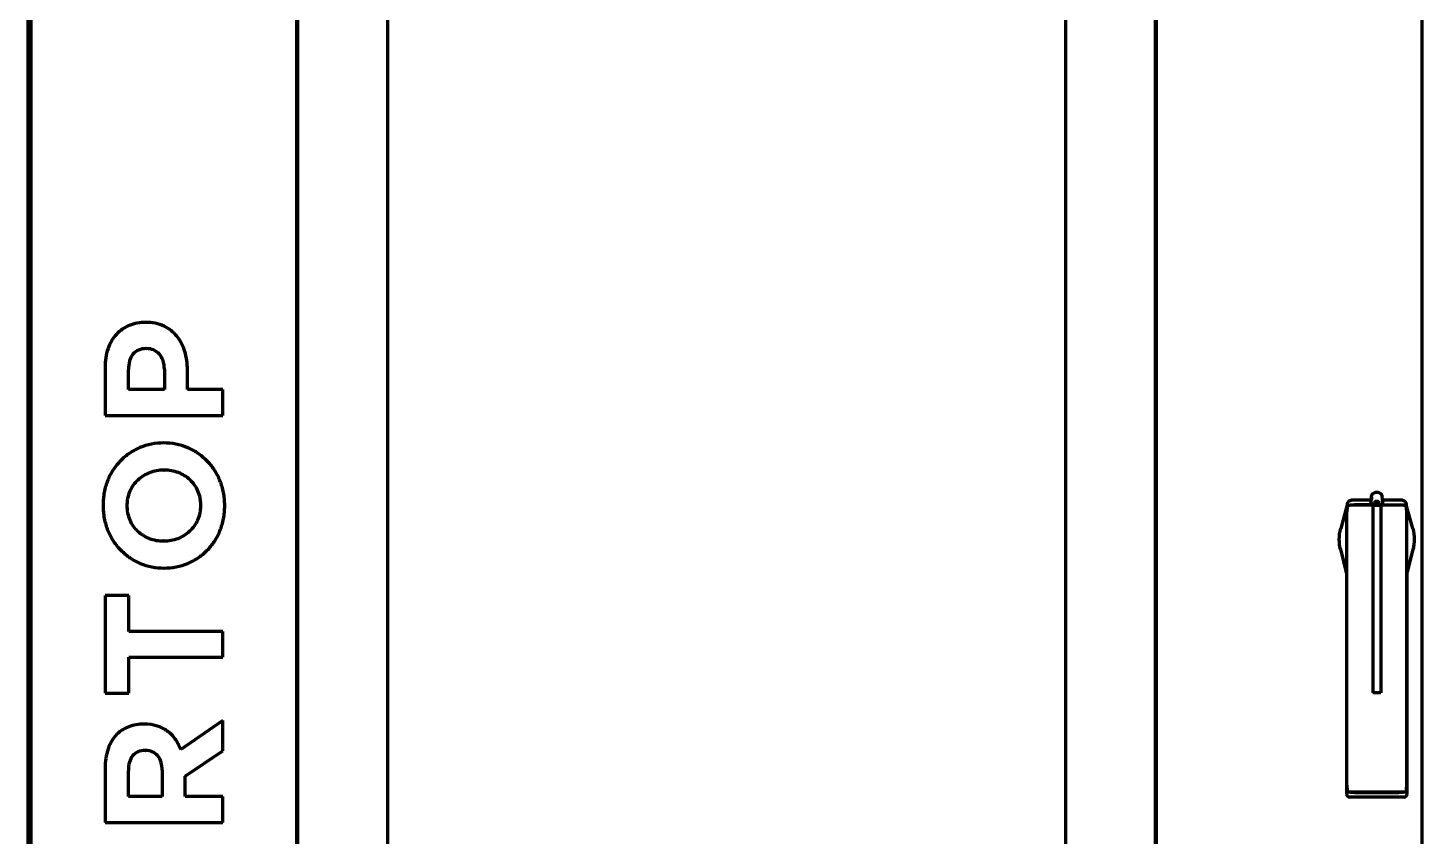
# Model space of a CAD drawing. Header units: inches. Extents: x -2405 to 7588, y 441 to 5654.
# Drawn here: x 2144 to 3036, y 3097 to 3615 of the extents above; entities that cross this region are included whole.
import ezdxf

# ---------------------------------------------------------------- set-up
doc = ezdxf.new("R2010")
doc.units = ezdxf.units.IN

msp = doc.modelspace()

# ---------------------------------------------------------------- linework, layer by layer
at = {"linetype": 'Continuous', "lineweight": 70}
for p, q in [((2143.78, 4100.52), (2143.78, 2435.33)), ((2145.78, 2451.13), (2145.78, 4099.13)), ((2315.78, 2649.15), (2315.78, 4099.13)), ((2316.28, 4098.63), (2316.28, 2649.23)), ((2865.28, 2649.23), (2865.28, 4098.63)), ((2865.78, 2649.15), (2865.78, 4099.13)), ((3035.78, 2451.13), (3035.78, 4099.13)), ((2373.78, 3983.63), (2373.78, 2764.23)), ((2807.78, 2764.23), (2807.78, 3983.63)), ((2219.38, 3426.13), (2219.16, 3426.13)), ((2219.48, 3409.35), (2219.7, 3409.35)), ((2193.14, 3397.31), (2193.14, 3366.55)), ((2208.09, 3383.11), (2208.09, 3395.91)), ((2231.1, 3396.23), (2231.1, 3383.11)), ((2245.83, 3383.11), (2245.83, 3395.69)), ((2231.1, 3383.11), (2208.09, 3383.11)), ((2268.41, 3383.11), (2245.83, 3383.11)), ((2268.41, 3366.55), (2268.41, 3383.11)), ((2193.14, 3366.55), (2268.41, 3366.55)), ((2230.77, 3348.95), (2230.56, 3348.95)), ((2230.77, 3331.64), (2230.99, 3331.64)), ((2988.1, 3310.32), (2983.67, 3294.16)), ((2989.96, 3309.35), (2992.63, 3309.35)), ((2991.05, 3309.23), (2991.05, 3309.35)), ((2992.57, 3309.6), (3002.92, 3309.6)), ((2992.63, 3309.35), (3002.92, 3309.35)), ((3001.03, 3309.35), (3001.03, 3309.23)), ((3002.92, 3309.6), (3002.92, 3310.36)), ((3002.92, 3309.35), (3003.05, 3309.35)), ((3002.95, 3312.36), (3003.12, 3312.19)), ((3003.05, 3309.35), (3003.05, 3309.23)), ((3003.06, 3309.35), (3003.16, 3309.35)), ((3003.16, 3309.35), (3003.16, 3311.97)), ((3003.63, 3309.35), (3003.16, 3309.35)), ((3003.49, 3309.35), (3003.49, 3309.23)), ((3003.63, 3309.35), (3005.03, 3309.35)), ((3004.78, 3316.82), (3004.28, 3316.53)), ((3005.28, 3309.35), (3005.03, 3309.35)), ((3005.28, 3309.35), (3005.28, 3310.85)), ((3005.77, 3309.35), (3005.28, 3309.35)), ((3007.78, 3309.35), (3005.77, 3309.35)), ((3007.77, 3311.6), (3005.78, 3311.6)), ((3005.78, 3311.35), (3007.78, 3311.35)), ((3008.28, 3309.35), (3007.78, 3309.35)), ((3008.28, 3309.35), (3008.28, 3310.85)), ((3008.52, 3309.35), (3008.28, 3309.35)), ((3008.52, 3309.35), (3009.92, 3309.35)), ((3009.28, 3316.53), (3008.78, 3316.82)), ((3010.39, 3309.35), (3009.92, 3309.35)), ((3010.06, 3309.35), (3010.06, 3309.23)), ((3010.37, 3312.19), (3010.43, 3312.19)), ((3010.39, 3311.97), (3010.39, 3309.35)), ((3010.39, 3309.35), (3010.49, 3309.35)), ((3010.6, 3312.36), (3010.43, 3312.19)), ((3010.5, 3309.35), (3010.5, 3309.23)), ((3010.5, 3309.35), (3010.63, 3309.35)), ((3010.63, 3309.6), (3010.63, 3310.36)), ((3010.63, 3309.35), (3020.92, 3309.35)), ((3012.53, 3309.23), (3012.53, 3309.35)), ((3020.92, 3309.35), (3023.59, 3309.35)), ((3022.5, 3309.35), (3022.5, 3309.23)), ((3029.88, 3294.16), (3025.45, 3310.32)), ((2987.64, 3130.09), (2987.64, 3304.64)), ((2987.79, 3307.43), (2987.99, 3308.33)), ((2992.6, 3309.23), (2989.79, 3309.23)), ((3004.28, 3309.23), (2992.6, 3309.23)), ((3004.28, 3309.23), (3009.28, 3309.23)), ((3004.28, 3309.23), (3004.28, 3189.13)), ((3009.28, 3309.23), (3009.28, 3189.13)), ((3020.95, 3309.23), (3009.28, 3309.23)), ((3023.76, 3309.23), (3020.95, 3309.23)), ((3025.76, 3307.43), (3025.56, 3308.33)), ((3025.91, 3130.09), (3025.91, 3304.64)), ((2230.77, 3286.26), (2230.56, 3286.26)), ((2982.78, 3287.31), (2982.78, 3287.46)), ((3030.77, 3287.46), (3030.77, 3287.31)), ((2983.54, 3280.99), (2987.21, 3266.18)), ((3026.35, 3266.21), (3030.01, 3280.99)), ((2230.77, 3268.95), (2230.99, 3268.95)), ((2987.35, 3266.03), (2987.35, 3124.38)), ((3026.2, 3124.38), (3026.2, 3265.99)), ((2193.14, 3251.32), (2193.14, 3188.95)), ((2208.41, 3251.32), (2193.14, 3251.32)), ((2208.41, 3228.41), (2208.41, 3251.32)), ((2268.41, 3228.41), (2208.41, 3228.41)), ((2268.41, 3211.85), (2268.41, 3228.41)), ((2208.41, 3211.85), (2268.41, 3211.85)), ((2208.41, 3188.95), (2208.41, 3211.85)), ((2193.14, 3188.95), (2208.41, 3188.95)), ((3009.28, 3189.13), (3004.28, 3189.13)), ((2218.19, 3169.05), (2217.98, 3169.05)), ((2268.41, 3171.31), (2241.53, 3152.92)), ((2268.41, 3151.95), (2268.41, 3171.31)), ((2218.84, 3152.28), (2219.05, 3152.28)), ((2244.32, 3135.83), (2268.41, 3151.95)), ((2193.14, 3140.66), (2193.14, 3106.25)), ((2208.09, 3122.81), (2208.09, 3139.27)), ((2229.7, 3139.59), (2229.7, 3122.81)), ((2244.32, 3122.81), (2244.32, 3135.83)), ((2229.7, 3122.81), (2208.09, 3122.81)), ((2268.41, 3122.81), (2244.32, 3122.81)), ((2268.41, 3106.25), (2268.41, 3122.81)), ((2987.79, 3127.31), (2987.99, 3126.4)), ((2989.97, 3122.38), (2989.35, 3122.38)), ((2992.6, 3125.5), (2989.79, 3125.5)), ((2992.63, 3125.38), (2989.96, 3125.38)), ((2993.03, 3122.38), (2989.97, 3122.38)), ((3020.98, 3125.13), (2992.57, 3125.13)), ((3020.95, 3125.5), (2992.6, 3125.5)), ((3020.92, 3125.38), (2992.63, 3125.38)), ((3020.52, 3122.38), (2993.03, 3122.38)), ((3023.58, 3122.38), (3020.52, 3122.38)), ((3023.59, 3125.38), (3020.92, 3125.38)), ((3023.76, 3125.5), (3020.95, 3125.5)), ((3024.2, 3122.38), (3023.58, 3122.38)), ((3025.76, 3127.31), (3025.56, 3126.4)), ((2193.14, 3106.25), (2268.41, 3106.25))]:
    msp.add_line(p, q, dxfattribs=at)
for centre, radius, start, end in [((3006.78, 3313.35), 4, 90.08427, 120), ((3005.78, 3310.85), 0.5, 90, 180), ((3006.78, 3313.35), 4, 60, 90.08427), ((3007.78, 3310.85), 0.5, 0, 90)]:
    msp.add_arc(centre, radius, start, end, dxfattribs=at)
for centre, major_axis, ratio, start_param, end_param in [((2993.95, 3312.27), (4, 0), 0.017455, 1.803065, 2.654284), ((3006.78, 3311.32), (59.7, 0), 0.017455, 1.634877, 1.803065), ((3003.06, 3308.95), (0, 0.4), 0.035998, 0, 0.799669), ((3004.62, 3312.19), (1.5, 0), 0.017455, 3.159046, 3.755578), ((3010.49, 3308.95), (0, 0.4), 0.035998, 5.483517, 6.283185), ((3006.78, 3311.32), (59.7, 0), 0.017455, 1.338527, 1.506716), ((3019.6, 3312.27), (4, 0), 0.017455, 0.48731, 1.338527), ((2987.87, 3304.64), (0, -2.96), 0.078459, 3.489667, 4.712389), ((2988.39, 3294.26), (0, -14.97), 0.078459, 3.390853, 3.489628), ((3025.16, 3294.26), (0, -14.97), 0.078459, 2.793557, 2.892332), ((3025.68, 3304.64), (0, -2.96), 0.078459, 1.570796, 2.793518), ((2989.35, 3124.38), (2, 0), 0.999657, 3.141593, 4.712389), ((2987.87, 3130.09), (0, 2.96), 0.078459, 1.570796, 2.793518), ((2988.39, 3140.47), (0, -14.97), 0.078459, 5.935149, 6.033925), ((3024.2, 3124.38), (2, 0), 0.999657, 4.712389, 6.283185), ((3025.16, 3140.47), (0, -14.97), 0.078459, 0.249261, 0.348036), ((3025.68, 3130.09), (0, 2.96), 0.078459, 3.489667, 4.712389)]:
    msp.add_ellipse(centre, major_axis=major_axis, ratio=ratio, start_param=start_param, end_param=end_param, dxfattribs=at)
for points, degree, knots in [([(2219.16, 3426.13), (2215.58, 3426.13), (2208.55, 3424.96), (2199.68, 3418.86), (2194.15, 3409.07), (2193.14, 3401.38), (2193.14, 3397.31)], 3, [0, 0, 0, 0, 0.246875, 0.476926, 0.718842, 1, 1, 1, 1]), ([(2245.83, 3395.69), (2245.83, 3399.69), (2244.87, 3407.38), (2239.86, 3417.64), (2230.89, 3424.77), (2223.29, 3426.13), (2219.38, 3426.13)], 3, [0, 0, 0, 0, 0.265753, 0.507016, 0.740213, 1, 1, 1, 1]), ([(2219.48, 3409.35), (2217.82, 3409.35), (2214.59, 3408.85), (2210.64, 3405.89), (2208.45, 3401.29), (2208.09, 3397.79), (2208.09, 3395.91)], 3, [0, 0, 0, 0, 0.251665, 0.476383, 0.71601, 1, 1, 1, 1]), ([(2231.1, 3396.23), (2231.1, 3398.1), (2230.63, 3401.61), (2228.15, 3406.04), (2224.29, 3408.8), (2221.23, 3409.35), (2219.7, 3409.35)], 3, [0, 0, 0, 0, 0.289122, 0.535015, 0.763549, 1, 1, 1, 1]), ([(2230.56, 3348.95), (2225.44, 3348.95), (2217.71, 3347.47), (2208.78, 3342.67), (2202.99, 3337.88), (2198.21, 3331.98), (2195.24, 3326.29), (2193.52, 3321.36), (2192.56, 3317.42), (2192.08, 3314.01), (2191.88, 3311.21), (2191.83, 3309.06), (2191.88, 3306.91), (2192.08, 3304.1), (2192.57, 3300.69), (2193.54, 3296.74), (2195.27, 3291.79), (2198.28, 3286.07), (2203.09, 3280.14), (2208.92, 3275.31), (2217.88, 3270.46), (2225.64, 3268.95), (2230.77, 3268.95)], 3, [0, 0, 0, 0, 0.123918, 0.184114, 0.244066, 0.304568, 0.366477, 0.398301, 0.430865, 0.464324, 0.481444, 0.498853, 0.516266, 0.533403, 0.566923, 0.599591, 0.631557, 0.693841, 0.754791, 0.815191, 0.875764, 1, 1, 1, 1]), ([(2230.99, 3268.95), (2236.11, 3268.95), (2243.84, 3270.43), (2252.77, 3275.24), (2258.56, 3280.03), (2263.34, 3285.92), (2266.31, 3291.61), (2268.03, 3296.55), (2268.99, 3300.49), (2269.47, 3303.89), (2269.67, 3306.7), (2269.72, 3308.84), (2269.67, 3310.99), (2269.47, 3313.8), (2268.98, 3317.21), (2268.01, 3321.16), (2266.27, 3326.12), (2263.27, 3331.84), (2258.46, 3337.77), (2252.62, 3342.6), (2243.67, 3347.44), (2235.91, 3348.95), (2230.77, 3348.95)], 3, [0, 0, 0, 0, 0.123918, 0.184114, 0.244066, 0.304568, 0.366477, 0.398301, 0.430865, 0.464324, 0.481445, 0.498853, 0.516266, 0.533403, 0.566923, 0.599591, 0.631557, 0.693841, 0.754791, 0.815191, 0.875764, 1, 1, 1, 1]), ([(2230.77, 3331.64), (2227.68, 3331.64), (2221.55, 3330.55), (2214.99, 3326.48), (2211.07, 3321.99), (2208.84, 3318.06), (2207.68, 3314.39), (2207.2, 3311.28), (2207.08, 3308.85), (2207.2, 3306.42), (2207.66, 3303.32), (2208.8, 3299.67), (2211, 3295.77), (2214.87, 3291.33), (2221.4, 3287.31), (2227.47, 3286.26), (2230.56, 3286.26)], 3, [0, 0, 0, 0, 0.127848, 0.249995, 0.310753, 0.372178, 0.435398, 0.468168, 0.501957, 0.535712, 0.568374, 0.631173, 0.691952, 0.751944, 0.872689, 1, 1, 1, 1]), ([(2230.77, 3286.26), (2233.87, 3286.26), (2240, 3287.35), (2246.56, 3291.43), (2250.48, 3295.91), (2252.71, 3299.85), (2253.87, 3303.51), (2254.35, 3306.63), (2254.47, 3309.06), (2254.35, 3311.49), (2253.89, 3314.59), (2252.75, 3318.23), (2250.55, 3322.14), (2246.68, 3326.57), (2240.15, 3330.59), (2234.07, 3331.64), (2230.99, 3331.64)], 3, [0, 0, 0, 0, 0.127848, 0.249995, 0.310753, 0.372178, 0.435398, 0.468168, 0.501957, 0.535712, 0.568374, 0.631173, 0.691952, 0.751943, 0.872689, 1, 1, 1, 1]), ([(2987.97, 3309.44), (2987.97, 3309.46), (2987.97, 3309.48), (2987.97, 3309.51), (2987.98, 3309.54), (2987.98, 3309.57), (2987.98, 3309.6), (2987.98, 3309.63), (2987.98, 3309.66), (2987.99, 3309.7), (2987.99, 3309.73), (2987.99, 3309.76), (2988, 3309.79), (2988, 3309.82), (2988, 3309.85), (2988.01, 3309.88), (2988.01, 3309.91), (2988.02, 3309.94), (2988.02, 3309.98), (2988.03, 3310.01), (2988.03, 3310.04), (2988.04, 3310.07), (2988.05, 3310.1), (2988.05, 3310.13), (2988.06, 3310.16), (2988.07, 3310.19), (2988.07, 3310.22), (2988.08, 3310.25), (2988.09, 3310.28), (2988.1, 3310.31), (2988.1, 3310.34), (2988.11, 3310.37), (2988.12, 3310.4), (2988.13, 3310.43), (2988.14, 3310.46), (2988.15, 3310.49), (2988.16, 3310.52), (2988.17, 3310.55), (2988.18, 3310.58), (2988.19, 3310.61), (2988.2, 3310.63), (2988.21, 3310.66), (2988.23, 3310.69), (2988.24, 3310.72), (2988.25, 3310.75), (2988.26, 3310.78), (2988.27, 3310.81), (2988.29, 3310.83), (2988.3, 3310.86), (2988.31, 3310.89), (2988.33, 3310.92), (2988.34, 3310.94), (2988.36, 3310.97), (2988.37, 3311), (2988.39, 3311.03), (2988.4, 3311.05), (2988.42, 3311.08), (2988.43, 3311.1), (2988.45, 3311.13), (2988.47, 3311.16), (2988.48, 3311.18), (2988.5, 3311.21), (2988.52, 3311.23), (2988.53, 3311.26), (2988.55, 3311.28), (2988.57, 3311.31), (2988.59, 3311.33), (2988.64, 3311.4), (2988.73, 3311.51), (2988.86, 3311.64), (2989, 3311.77), (2989.15, 3311.89), (2989.31, 3311.99), (2989.48, 3312.08), (2989.67, 3312.16), (2989.86, 3312.23), (2990.07, 3312.27), (2990.22, 3312.29), (2990.32, 3312.3), (2990.35, 3312.3), (2990.39, 3312.3), (2990.41, 3312.3), (2990.42, 3312.3)], 3, [0, 0, 0, 0, 0.007632, 0.015256, 0.02287, 0.030477, 0.038075, 0.045665, 0.053246, 0.06082, 0.068385, 0.075943, 0.083493, 0.091035, 0.098569, 0.106096, 0.113616, 0.121129, 0.128634, 0.136132, 0.143624, 0.151108, 0.158586, 0.166058, 0.173522, 0.180981, 0.188433, 0.195879, 0.203319, 0.210754, 0.218182, 0.225605, 0.233022, 0.240434, 0.247841, 0.255243, 0.262639, 0.270031, 0.277418, 0.2848, 0.292178, 0.299551, 0.30692, 0.314286, 0.321647, 0.329004, 0.336358, 0.343708, 0.351055, 0.358399, 0.365739, 0.373077, 0.380411, 0.387743, 0.395073, 0.4024, 0.409725, 0.417048, 0.424369, 0.431688, 0.439006, 0.446322, 0.453637, 0.460951, 0.468264, 0.475576, 0.482887, 0.490198, 0.535154, 0.580389, 0.62593, 0.671807, 0.718053, 0.763801, 0.811489, 0.861124, 0.912709, 0.966249, 0.9747, 0.983143, 0.991576, 1, 1, 1, 1]), ([(2990.4, 3309.31), (2990.42, 3309.32), (2990.44, 3309.32), (2990.49, 3309.32), (2990.51, 3309.32), (2990.56, 3309.32), (2990.58, 3309.32), (2990.62, 3309.32), (2990.64, 3309.32), (2990.67, 3309.32), (2990.68, 3309.32), (2990.72, 3309.33), (2990.75, 3309.33), (2990.79, 3309.33), (2990.81, 3309.33), (2990.84, 3309.33), (2990.85, 3309.32), (2990.89, 3309.32), (2990.92, 3309.32), (2990.96, 3309.32), (2990.97, 3309.32), (2991, 3309.32), (2991.01, 3309.32), (2991.03, 3309.32)], 3, [0, 0, 0, 0, 0.125, 0.125, 0.25, 0.25, 0.375, 0.375, 0.4375, 0.4375, 0.5, 0.5, 0.625, 0.625, 0.6875, 0.6875, 0.75, 0.75, 0.875, 0.875, 0.9375, 0.9375, 1, 1, 1, 1]), ([(3002.95, 3312.36), (3002.95, 3312.37), (3002.95, 3312.36), (3002.94, 3312.32), (3002.94, 3312.31), (3002.94, 3312.28), (3002.94, 3312.27), (3002.94, 3312.25), (3002.94, 3312.23), (3002.94, 3312.17), (3002.93, 3312.11), (3002.93, 3312.02), (3002.93, 3312), (3002.93, 3311.97), (3002.93, 3311.94), (3002.93, 3311.88), (3002.93, 3311.84), (3002.93, 3311.7), (3002.92, 3311.6), (3002.92, 3311.46), (3002.92, 3311.43), (3002.92, 3311.38), (3002.92, 3311.35), (3002.92, 3311.26), (3002.92, 3311.14), (3002.92, 3311.02), (3002.92, 3310.92), (3002.92, 3310.89), (3002.92, 3310.83), (3002.92, 3310.79), (3002.92, 3310.63), (3002.92, 3310.5), (3002.92, 3310.36)], 3, [0, 0, 0, 0, 0.125, 0.125, 0.1875, 0.1875, 0.21875, 0.21875, 0.25, 0.25, 0.375, 0.375, 0.40625, 0.40625, 0.4375, 0.4375, 0.5, 0.5, 0.625, 0.625, 0.65625, 0.65625, 0.6875, 0.6875, 0.75, 0.8125, 0.8125, 0.84375, 0.84375, 0.875, 0.875, 1, 1, 1, 1]), ([(3002.92, 3309.6), (3002.92, 3309.59), (3002.92, 3309.57), (3002.92, 3309.55), (3002.92, 3309.54), (3002.92, 3309.52), (3002.92, 3309.51), (3002.92, 3309.49), (3002.92, 3309.48), (3002.92, 3309.46), (3002.92, 3309.45), (3002.92, 3309.44), (3002.92, 3309.43), (3002.92, 3309.41), (3002.92, 3309.4), (3002.92, 3309.39), (3002.92, 3309.39), (3002.92, 3309.38), (3002.92, 3309.37), (3002.92, 3309.37), (3002.92, 3309.36), (3002.92, 3309.36), (3002.92, 3309.35), (3002.92, 3309.35), (3002.92, 3309.35)], 3, [0, 0, 0, 0, 0.125, 0.125, 0.1875, 0.1875, 0.25, 0.25, 0.375, 0.375, 0.4375, 0.4375, 0.5, 0.5, 0.625, 0.625, 0.6875, 0.6875, 0.75, 0.8125, 0.8125, 0.875, 0.875, 1, 1, 1, 1]), ([(3004.28, 3316.54), (3004.19, 3316.5), (3003.96, 3316.37), (3003.69, 3316.08), (3003.47, 3315.73), (3003.35, 3315.42), (3003.3, 3315.21), (3003.28, 3315.06), (3003.26, 3314.9), (3003.24, 3314.63), (3003.21, 3313.89), (3003.18, 3313), (3003.16, 3312.32)], 3, [0, 0, 0, 0, 0.034164, 0.092058, 0.141077, 0.180984, 0.209685, 0.233512, 0.266408, 0.341496, 0.577804, 1, 1, 1, 1]), ([(3003.29, 3314.59), (3003.29, 3314.58), (3003.29, 3314.58), (3003.29, 3314.53), (3003.29, 3314.48), (3003.3, 3314.39), (3003.3, 3314.34), (3003.3, 3314.23), (3003.3, 3314.18), (3003.31, 3314.06), (3003.31, 3314.01), (3003.31, 3313.89), (3003.32, 3313.83), (3003.32, 3313.65), (3003.33, 3313.53), (3003.33, 3313.29), (3003.34, 3313.17), (3003.34, 3313.01), (3003.34, 3312.97), (3003.35, 3312.93)], 3, [0, 0, 0, 0, 0.010898, 0.010898, 0.114199, 0.114199, 0.217499, 0.217499, 0.3208, 0.3208, 0.4241, 0.4241, 0.5274, 0.5274, 0.734001, 0.734001, 0.940602, 0.940602, 1, 1, 1, 1]), ([(3003.3, 3314.56), (3003.3, 3314.56), (3003.3, 3314.53), (3003.31, 3314.34), (3003.33, 3313.8), (3003.35, 3313.24), (3003.36, 3312.93)], 3, [0, 0, 0, 0, 0.057731, 0.236426, 0.617359, 1, 1, 1, 1]), ([(3010.39, 3312.19), (3010.38, 3312.47), (3010.35, 3313.24), (3010.32, 3314.25), (3010.3, 3314.76), (3010.28, 3314.99), (3010.25, 3315.17), (3010.19, 3315.44), (3009.99, 3315.88), (3009.67, 3316.3), (3009.36, 3316.46), (3009.26, 3316.5)], 3, [0, 0, 0, 0, 0.20222, 0.588956, 0.732004, 0.764074, 0.785779, 0.819589, 0.868159, 0.964133, 1, 1, 1, 1]), ([(3010.63, 3310.36), (3010.63, 3310.5), (3010.63, 3310.63), (3010.63, 3310.82), (3010.63, 3310.89), (3010.63, 3310.97), (3010.63, 3310.98), (3010.63, 3311.01), (3010.63, 3311.03), (3010.63, 3311.08), (3010.63, 3311.11), (3010.63, 3311.26), (3010.63, 3311.38), (3010.63, 3311.51), (3010.63, 3311.54), (3010.63, 3311.59), (3010.63, 3311.62), (3010.62, 3311.7), (3010.62, 3311.75), (3010.62, 3311.88), (3010.62, 3311.97), (3010.62, 3312.06), (3010.62, 3312.07), (3010.62, 3312.11), (3010.62, 3312.12), (3010.61, 3312.17), (3010.61, 3312.22), (3010.61, 3312.27), (3010.61, 3312.3), (3010.61, 3312.3), (3010.61, 3312.32), (3010.61, 3312.33), (3010.6, 3312.36), (3010.6, 3312.37), (3010.6, 3312.36)], 3, [0, 0, 0, 0, 0.125, 0.125, 0.1875, 0.1875, 0.203125, 0.203125, 0.21875, 0.21875, 0.25, 0.25, 0.375, 0.375, 0.40625, 0.40625, 0.4375, 0.4375, 0.5, 0.5, 0.625, 0.625, 0.65625, 0.65625, 0.6875, 0.6875, 0.75, 0.8125, 0.8125, 0.84375, 0.84375, 0.875, 0.875, 1, 1, 1, 1]), ([(3010.63, 3309.35), (3010.63, 3309.35), (3010.63, 3309.35), (3010.63, 3309.36), (3010.63, 3309.36), (3010.63, 3309.37), (3010.63, 3309.37), (3010.63, 3309.38), (3010.63, 3309.39), (3010.63, 3309.4), (3010.63, 3309.41), (3010.63, 3309.44), (3010.63, 3309.45), (3010.63, 3309.47), (3010.63, 3309.48), (3010.63, 3309.49), (3010.63, 3309.51), (3010.63, 3309.52), (3010.63, 3309.54), (3010.63, 3309.55), (3010.63, 3309.57), (3010.63, 3309.59), (3010.63, 3309.6)], 3, [0, 0, 0, 0, 0.125, 0.125, 0.1875, 0.1875, 0.25, 0.25, 0.375, 0.375, 0.5, 0.5, 0.625, 0.625, 0.6875, 0.6875, 0.75, 0.8125, 0.8125, 0.875, 0.875, 1, 1, 1, 1]), ([(3022.52, 3309.32), (3022.55, 3309.32), (3022.57, 3309.32), (3022.61, 3309.32), (3022.63, 3309.32), (3022.66, 3309.32), (3022.67, 3309.32), (3022.71, 3309.33), (3022.74, 3309.33), (3022.8, 3309.33), (3022.83, 3309.33), (3022.87, 3309.32), (3022.88, 3309.32), (3022.91, 3309.32), (3022.92, 3309.32), (3022.97, 3309.32), (3022.99, 3309.32), (3023.03, 3309.32), (3023.04, 3309.32), (3023.06, 3309.32), (3023.08, 3309.32), (3023.11, 3309.32), (3023.13, 3309.32), (3023.15, 3309.31)], 3, [0, 0, 0, 0, 0.125, 0.125, 0.1875, 0.1875, 0.25, 0.25, 0.375, 0.375, 0.5, 0.5, 0.5625, 0.5625, 0.625, 0.625, 0.75, 0.75, 0.8125, 0.8125, 0.875, 0.875, 1, 1, 1, 1]), ([(3023.13, 3312.3), (3023.14, 3312.3), (3023.15, 3312.3), (3023.18, 3312.3), (3023.2, 3312.3), (3023.22, 3312.3), (3023.24, 3312.3), (3023.33, 3312.29), (3023.46, 3312.28), (3023.66, 3312.24), (3023.84, 3312.18), (3024.01, 3312.11), (3024.18, 3312.03), (3024.34, 3311.93), (3024.5, 3311.81), (3024.65, 3311.68), (3024.79, 3311.54), (3024.91, 3311.4), (3025.02, 3311.26), (3025.11, 3311.12), (3025.19, 3310.97), (3025.25, 3310.85), (3025.29, 3310.77), (3025.32, 3310.71), (3025.34, 3310.65), (3025.36, 3310.6), (3025.38, 3310.54), (3025.4, 3310.48), (3025.42, 3310.42), (3025.44, 3310.36), (3025.46, 3310.3), (3025.47, 3310.24), (3025.49, 3310.18), (3025.5, 3310.12), (3025.51, 3310.06), (3025.52, 3310), (3025.53, 3309.94), (3025.54, 3309.88), (3025.55, 3309.82), (3025.56, 3309.76), (3025.56, 3309.69), (3025.57, 3309.63), (3025.57, 3309.57), (3025.58, 3309.51), (3025.58, 3309.47), (3025.58, 3309.44)], 3, [0, 0, 0, 0, 0.005575, 0.01117, 0.016785, 0.022421, 0.028076, 0.033751, 0.082723, 0.130244, 0.176322, 0.220964, 0.264181, 0.312107, 0.359498, 0.406382, 0.452791, 0.498752, 0.539138, 0.579405, 0.619576, 0.659672, 0.674176, 0.6887, 0.703244, 0.71781, 0.732398, 0.74701, 0.761647, 0.776309, 0.790999, 0.805716, 0.820462, 0.835238, 0.850045, 0.864883, 0.879754, 0.894658, 0.909597, 0.924571, 0.939582, 0.954629, 0.969714, 0.984837, 1, 1, 1, 1]), ([(2988.1, 3308.77), (2988.1, 3308.79), (2988.11, 3308.81), (2988.13, 3308.84), (2988.13, 3308.85), (2988.15, 3308.87), (2988.15, 3308.88), (2988.19, 3308.92), (2988.22, 3308.96), (2988.31, 3309.02), (2988.36, 3309.04), (2988.47, 3309.09), (2988.54, 3309.11), (2988.63, 3309.13), (2988.64, 3309.14), (2988.68, 3309.15), (2988.7, 3309.15), (2988.76, 3309.16), (2988.8, 3309.17), (2988.93, 3309.19), (2989.02, 3309.2), (2989.22, 3309.21), (2989.32, 3309.22), (2989.55, 3309.23), (2989.66, 3309.23), (2989.79, 3309.23)], 3, [0, 0, 0, 0, 0.0625, 0.0625, 0.09375, 0.09375, 0.125, 0.125, 0.25, 0.25, 0.375, 0.375, 0.5, 0.5, 0.53125, 0.53125, 0.5625, 0.5625, 0.625, 0.625, 0.75, 0.75, 0.875, 0.875, 1, 1, 1, 1]), ([(3023.76, 3309.23), (3023.89, 3309.23), (3024, 3309.23), (3024.23, 3309.22), (3024.33, 3309.21), (3024.53, 3309.2), (3024.62, 3309.19), (3024.75, 3309.17), (3024.79, 3309.16), (3024.85, 3309.15), (3024.87, 3309.15), (3024.91, 3309.14), (3024.92, 3309.13), (3025.01, 3309.11), (3025.08, 3309.09), (3025.19, 3309.04), (3025.24, 3309.02), (3025.33, 3308.96), (3025.36, 3308.92), (3025.4, 3308.88), (3025.4, 3308.87), (3025.42, 3308.85), (3025.42, 3308.84), (3025.44, 3308.81), (3025.45, 3308.79), (3025.45, 3308.77)], 3, [0, 0, 0, 0, 0.125, 0.125, 0.25, 0.25, 0.375, 0.375, 0.4375, 0.4375, 0.46875, 0.46875, 0.5, 0.5, 0.625, 0.625, 0.75, 0.75, 0.875, 0.875, 0.90625, 0.90625, 0.9375, 0.9375, 1, 1, 1, 1]), ([(2987.35, 3265.99), (2987.35, 3265.99), (2987.34, 3265.99), (2987.34, 3266), (2987.33, 3266), (2987.33, 3266.01), (2987.32, 3266.02), (2987.32, 3266.02), (2987.31, 3266.03), (2987.31, 3266.04), (2987.3, 3266.04), (2987.3, 3266.05), (2987.29, 3266.06), (2987.29, 3266.06), (2987.29, 3266.07), (2987.28, 3266.08), (2987.28, 3266.08), (2987.27, 3266.09), (2987.27, 3266.09), (2987.27, 3266.1), (2987.26, 3266.1), (2987.26, 3266.11), (2987.26, 3266.11), (2987.25, 3266.12), (2987.25, 3266.12), (2987.25, 3266.12), (2987.25, 3266.13), (2987.24, 3266.13), (2987.24, 3266.13), (2987.24, 3266.13), (2987.24, 3266.14), (2987.23, 3266.14), (2987.23, 3266.14), (2987.23, 3266.14), (2987.23, 3266.15), (2987.22, 3266.15), (2987.22, 3266.15), (2987.22, 3266.16), (2987.22, 3266.16), (2987.22, 3266.16), (2987.21, 3266.17), (2987.21, 3266.17), (2987.21, 3266.17), (2987.21, 3266.18), (2987.21, 3266.18), (2987.21, 3266.18), (2987.2, 3266.19), (2987.2, 3266.19), (2987.2, 3266.19), (2987.2, 3266.2), (2987.2, 3266.2), (2987.2, 3266.2), (2987.2, 3266.2), (2987.2, 3266.2), (2987.2, 3266.21), (2987.2, 3266.21), (2987.2, 3266.21), (2987.2, 3266.21), (2987.2, 3266.22), (2987.2, 3266.22), (2987.19, 3266.22), (2987.19, 3266.23), (2987.19, 3266.23), (2987.19, 3266.23)], 3, [0, 0, 0, 0, 0.027827, 0.054844, 0.081048, 0.106438, 0.131015, 0.154782, 0.177745, 0.199912, 0.221289, 0.241888, 0.261718, 0.280791, 0.299119, 0.316713, 0.333586, 0.34975, 0.365219, 0.380004, 0.394119, 0.407575, 0.420385, 0.432562, 0.444116, 0.455062, 0.467544, 0.480326, 0.493396, 0.506744, 0.520361, 0.534236, 0.548363, 0.562734, 0.577346, 0.592193, 0.607274, 0.622588, 0.638136, 0.653921, 0.669947, 0.68622, 0.702748, 0.719542, 0.736612, 0.753972, 0.771637, 0.789626, 0.807956, 0.826651, 0.831578, 0.838061, 0.846105, 0.855716, 0.866904, 0.879682, 0.894068, 0.910088, 0.927772, 0.947158, 0.968275, 0.991146, 1, 1, 1, 1]), ([(2987.21, 3266.22), (2987.21, 3266.22), (2987.21, 3266.22), (2987.22, 3266.22), (2987.22, 3266.21), (2987.23, 3266.21), (2987.23, 3266.21), (2987.24, 3266.2), (2987.25, 3266.2), (2987.26, 3266.19), (2987.26, 3266.19), (2987.27, 3266.18), (2987.28, 3266.17), (2987.3, 3266.16), (2987.31, 3266.15), (2987.32, 3266.14), (2987.34, 3266.13), (2987.35, 3266.11), (2987.37, 3266.1), (2987.39, 3266.09), (2987.4, 3266.08), (2987.41, 3266.07), (2987.41, 3266.07)], 3, [0, 0, 0, 0, 0.045191, 0.091106, 0.137751, 0.185142, 0.233292, 0.282217, 0.33193, 0.382443, 0.433769, 0.485917, 0.538895, 0.592708, 0.647354, 0.70283, 0.759136, 0.816268, 0.874227, 0.933011, 0.992621, 1, 1, 1, 1]), ([(2987.35, 3266.03), (2987.35, 3265.65), (2987.35, 3265.24), (2987.35, 3265.03), (2987.35, 3264.9), (2987.35, 3264.85), (2987.36, 3264.74), (2987.36, 3264.58)], 2, [0, 0, 0, 0.5, 0.6, 0.75, 0.75, 0.875, 1, 1, 1]), ([(3026.21, 3264.56), (3026.21, 3264.56), (3026.21, 3264.56), (3026.2, 3264.62), (3026.2, 3264.73), (3026.21, 3264.88), (3026.23, 3265.01)], 3, [0, 0, 0, 0, 0.010094, 0.129251, 0.312899, 1, 1, 1, 1]), ([(2217.98, 3169.05), (2214.7, 3169.05), (2209.83, 3168.33), (2204.17, 3165.53), (2200.43, 3162.53), (2197.26, 3158.45), (2193.91, 3151.22), (2193.14, 3144.95), (2193.14, 3140.66)], 3, [0, 0, 0, 0, 0.231013, 0.337463, 0.441709, 0.566343, 0.697986, 1, 1, 1, 1]), ([(2241.53, 3152.92), (2240.67, 3155.24), (2238.45, 3159.62), (2233.27, 3164.97), (2226.28, 3168.4), (2220.98, 3169.05), (2218.19, 3169.05)], 3, [0, 0, 0, 0, 0.244307, 0.480084, 0.724224, 1, 1, 1, 1]), ([(2218.84, 3152.28), (2217.25, 3152.28), (2214.17, 3151.81), (2210.44, 3148.93), (2208.41, 3144.47), (2208.09, 3141.09), (2208.09, 3139.27)], 3, [0, 0, 0, 0, 0.249862, 0.472469, 0.712443, 1, 1, 1, 1]), ([(2229.7, 3139.59), (2229.7, 3142.86), (2228.57, 3148), (2223.45, 3151.78), (2220.53, 3152.28), (2219.05, 3152.28)], 3, [0, 0, 0, 0, 0.533273, 0.759867, 1, 1, 1, 1]), ([(2989.79, 3125.5), (2989.66, 3125.5), (2989.55, 3125.5), (2989.32, 3125.51), (2989.22, 3125.52), (2989.02, 3125.53), (2988.93, 3125.54), (2988.8, 3125.56), (2988.76, 3125.57), (2988.7, 3125.58), (2988.68, 3125.58), (2988.64, 3125.59), (2988.63, 3125.6), (2988.54, 3125.62), (2988.47, 3125.64), (2988.36, 3125.69), (2988.31, 3125.72), (2988.22, 3125.78), (2988.19, 3125.81), (2988.15, 3125.85), (2988.15, 3125.86), (2988.13, 3125.88), (2988.13, 3125.89), (2988.11, 3125.92), (2988.1, 3125.94), (2988.1, 3125.97)], 3, [0, 0, 0, 0, 0.125, 0.125, 0.25, 0.25, 0.375, 0.375, 0.4375, 0.4375, 0.46875, 0.46875, 0.5, 0.5, 0.625, 0.625, 0.75, 0.75, 0.875, 0.875, 0.90625, 0.90625, 0.9375, 0.9375, 1, 1, 1, 1]), ([(2991.59, 3125.38), (2991.4, 3125.38), (2991.21, 3125.38), (2990.85, 3125.39), (2990.68, 3125.4), (2990.49, 3125.41), (2990.45, 3125.41), (2990.37, 3125.42), (2990.33, 3125.42), (2990.22, 3125.43), (2990.15, 3125.44), (2989.99, 3125.47), (2989.91, 3125.48), (2989.83, 3125.5)], 3, [0, 0, 0, 0, 0.275795, 0.275795, 0.551591, 0.551591, 0.62054, 0.62054, 0.689489, 0.689489, 0.827386, 0.827386, 1, 1, 1, 1]), ([(3023.68, 3125.49), (3023.62, 3125.47), (3023.55, 3125.46), (3023.44, 3125.45), (3023.4, 3125.44), (3023.33, 3125.43), (3023.22, 3125.42), (3023.1, 3125.41), (3022.86, 3125.4), (3022.7, 3125.39), (3022.34, 3125.38), (3022.15, 3125.38), (3021.96, 3125.38)], 3, [0, 0, 0, 0, 0.150923, 0.150923, 0.22168, 0.22168, 0.292436, 0.433949, 0.433949, 0.716974, 0.716974, 1, 1, 1, 1]), ([(3025.45, 3125.97), (3025.45, 3125.94), (3025.44, 3125.92), (3025.42, 3125.89), (3025.42, 3125.88), (3025.4, 3125.86), (3025.4, 3125.85), (3025.36, 3125.81), (3025.33, 3125.78), (3025.24, 3125.72), (3025.19, 3125.69), (3025.08, 3125.64), (3025.01, 3125.62), (3024.92, 3125.6), (3024.91, 3125.59), (3024.87, 3125.58), (3024.85, 3125.58), (3024.79, 3125.57), (3024.75, 3125.56), (3024.62, 3125.54), (3024.53, 3125.53), (3024.33, 3125.52), (3024.23, 3125.51), (3024, 3125.5), (3023.89, 3125.5), (3023.76, 3125.5)], 3, [0, 0, 0, 0, 0.0625, 0.0625, 0.09375, 0.09375, 0.125, 0.125, 0.25, 0.25, 0.375, 0.375, 0.5, 0.5, 0.53125, 0.53125, 0.5625, 0.5625, 0.625, 0.625, 0.75, 0.75, 0.875, 0.875, 1, 1, 1, 1])]:
    msp.add_open_spline(points, degree=degree, knots=knots, dxfattribs=at)
for points, degree in [([(3003.16, 3311.97), (3003.16, 3312.05), (3003.17, 3312.21), (3003.19, 3312.37), (3003.21, 3312.45)], 3), ([(3003.36, 3312.93), (3003.36, 3312.92)], 1), ([(3010.34, 3312.45), (3010.36, 3312.37), (3010.38, 3312.21), (3010.39, 3312.05), (3010.39, 3311.97)], 3), ([(2982.78, 3287.46), (2982.78, 3289.75), (2983.08, 3292), (2983.67, 3294.16)], 3), ([(3029.88, 3294.16), (3030.47, 3292), (3030.77, 3289.75), (3030.77, 3287.46)], 3), ([(2983.54, 3280.99), (2983.04, 3283.03), (2982.78, 3285.16), (2982.78, 3287.31)], 3), ([(3030.77, 3287.31), (3030.77, 3285.15), (3030.51, 3283.01), (3030, 3280.97)], 3), ([(2987.35, 3266.14), (2987.35, 3266.03)], 1), ([(3026.2, 3266.14), (3026.2, 3266.09), (3026.2, 3266.04), (3026.2, 3265.99)], 3), ([(3026.23, 3265.01), (3026.21, 3265.75), (3026.38, 3266.2)], 2)]:
    msp.add_open_spline(points, degree=degree, dxfattribs=at)

doc.saveas('drawing.dxf')
